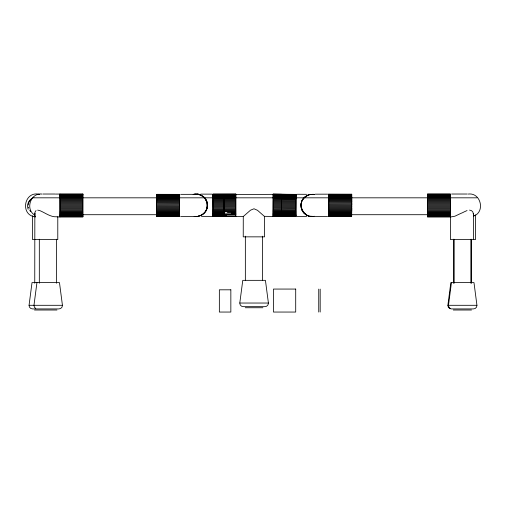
<?xml version="1.0" encoding="UTF-8"?>
<svg xmlns="http://www.w3.org/2000/svg" width="506" height="506" viewBox="0 0 506 506"><rect width="100%" height="100%" fill="white"/><g stroke="black" fill="none" stroke-linecap="round" stroke-linejoin="round"><path stroke-width="0.76" d="M156.607 206.138L156.588 207.264L179.567 207.302L179.649 216.593L156.658 216.53L156.607 207.561M156.607 206.853L156.588 208.175L179.567 208.213M179.567 207.302L179.681 194.374L156.696 194.329L156.626 200.648M235.897 216.315L212.899 216.372L212.792 203.886L212.862 194.133L235.853 194.114L235.878 194.627M235.853 215.645L235.853 194.114M273.025 216.195L273.158 194.14L296.168 194.544L273.145 194.348M279.919 216.233L296.042 216.378L273.031 216.328L296.023 216.505L296.143 194.266M351.733 206.79L351.651 216.435L328.66 216.41L328.71 194.196M351.74 204.633L351.74 203.912M328.773 207.169L351.759 207.213L351.765 204.43L351.765 202.59L328.78 202.552M179.573 206.378L156.588 206.34L156.696 196.815L156.727 197.644M200.958 215.158C204.949 213.355 207.599 209.041 207.397 204.664C208.681 202.514 201.173 193.001 206.024 199.49C208.137 202.957 208.105 207.568 205.955 211.008C204.816 212.862 203.127 214.367 201.154 215.284C200.414 215.98 196.859 216.163 199.402 215.923M351.733 208.187L351.708 211.249M351.619 197.372L351.683 194.215L351.74 201.843M156.727 214.019L156.658 216.53M351.651 197.523L351.683 196.714L351.733 200.578M205.562 211.388C208.181 207.441 207.656 199.661 202.742 196.511C201.496 195.588 200.06 194.924 198.548 194.57C196.258 194.329 196.72 194.026 198.738 194.443C201.47 195.063 203.931 196.752 205.493 199.073C211.154 209.971 202.248 217.662 194.051 216.347M314.428 216.264C309.217 217.713 303.303 214.304 301.601 209.199C300.665 206.562 300.773 203.583 301.899 201.015C302.152 199.598 305.706 196.138 304.125 197.789M311.456 216.587C303.379 216.631 297.914 204.55 303.328 198.624M328.679 194.576L328.704 194.171M29.057 305.301L32.023 282.607L59.474 282.607L62.434 305.301L62.01 307.167L60.657 308.515L58.797 308.926L32.694 308.926L30.834 308.515L29.481 307.167L29.057 305.301L62.434 305.301M239.793 303.037L242.772 280.343L265.429 280.343L268.408 303.037L267.978 304.903L266.624 306.25L264.752 306.661L243.449 306.661L241.577 306.25L240.217 304.903L239.793 303.037L268.408 303.037M447.873 305.301L450.84 282.607L473.977 282.607L476.943 305.301L476.519 307.167L475.166 308.515L473.306 308.926L451.51 308.926L449.651 308.515L448.303 307.167L447.873 305.301L476.943 305.301M312.752 216.505L313.865 216.448L309.058 216.125L306.491 215.05L304.264 213.368L301.696 209.522L300.912 204.962L302.057 200.484L304.922 196.853L307.268 195.354L309.919 194.487L314.542 194.57M301.152 207.745L301.146 203.115M28.178 205.012C28.336 201.622 30.695 198.485 33.902 197.384M469.555 210.098L471.529 210.66L472.851 211.951L473.363 214.025M36.938 282.607L33.972 305.301L34.395 307.167L35.749 308.515M451.441 282.607L448.48 305.301L448.904 307.167L450.258 308.515M156.696 194.329L156.759 197.504M351.645 216.454L351.6 214.449M36.021 210.547L35.009 212.109A13.314 0.892 90 0 1 34.844 213.228L34.75 283.246M310.842 194.348L307.465 195.392L303.594 198.156M243.247 216.543L250.489 210.205L253.999 208.769L257.51 210.319L264.493 216.448L264.594 236.852L243.241 236.852L243.278 216.517L224.12 216.543L224.12 194.816M474.23 215.36L473.559 215.879M304.593 197.258L308.774 194.797L307.066 195.531M195.961 194.171L194.842 194.361L196.897 194.184M196.1 216.404L194.974 216.479M197.764 216.404L198.675 216.226M311.316 194.386C304.372 194.728 319.501 194.279 312.253 194.361M312.385 216.6L313.315 216.536M467.063 210.547L463.654 212.109A13.314 13.282 -90 0 1 461.232 213.228L454.9 216.207L451.188 216.891M473.395 216.207C485.539 212.235 480.985 192.35 468.316 194.057M56.628 216.789C50.587 217.2 45.312 212.893 39.949 210.66L37.691 210.098M308.584 194.924L309.672 194.538M193.811 194.222L192.912 194.468L194.918 194.184L194 194.348M193.21 194.595L195.038 194.234M194.728 194.057C196.201 193.33 201.736 195.114 199.535 194.5M193.678 216.574L180.699 216.593M314.783 216.429L327.616 216.41M192.394 194.342L180.731 194.355M315.238 194.19L327.648 194.171M211.818 194.14L200.825 194.127M235.866 194.209L212.855 194.196L212.893 194.671M212.849 194.336L235.834 194.291M212.887 194.418L235.872 194.38M212.843 194.551L235.828 194.506M212.83 194.835L235.815 194.797M212.824 195.202L235.809 195.158M212.817 195.632L235.802 195.594M212.817 196.138L235.802 196.094M212.811 196.701L235.796 196.657M212.805 197.327L235.79 197.283M212.798 198.004L235.783 197.966M212.798 198.738L235.783 198.694M212.792 199.516L235.777 199.472M212.792 200.332L235.777 200.287M212.792 201.186L235.777 201.141M212.792 202.065L235.771 202.02M212.792 202.963L235.771 202.925M212.792 203.886L235.771 203.842M212.792 204.81L235.777 204.772M212.792 205.746L235.777 205.702M212.792 206.669L235.777 206.631M212.798 207.593L235.783 207.549M212.798 208.491L235.783 208.453M212.805 209.37L235.79 209.332M212.811 210.224L235.796 210.18M212.817 211.034L235.802 210.996M212.817 211.812L235.802 211.774M212.824 212.539L224.316 212.52M227.384 212.514L235.809 212.501M212.83 213.216L224.322 213.197M231.223 213.184L235.815 213.178M212.843 213.842L235.828 213.798M212.849 214.399L235.834 214.361M212.855 214.898L235.84 214.86M212.862 215.328L226.65 215.303M212.868 215.689L224.36 215.67M212.881 215.973L235.872 216.144M212.887 216.182L224.379 216.163M212.893 216.315L224.386 216.296M211.85 216.378L201.464 216.366M42.978 194.026L55.009 194.026M82.876 194.07L55.578 194.07M451.656 194.026L467.335 194.026M59.891 194.196L82.876 194.196M427.437 194.196L450.422 194.196M59.891 194.399L82.876 194.399M427.437 194.399L450.422 194.399M59.891 194.683L82.876 194.683M427.437 194.683L450.422 194.683M59.891 195.038L82.876 195.038M427.437 195.038L450.422 195.038M59.891 195.474L82.876 195.474M427.437 195.474L450.422 195.474M59.891 195.974L82.876 195.974M427.437 195.974L450.422 195.974M59.891 196.543L82.876 196.543M427.437 196.543L450.422 196.543M59.891 197.176L82.876 197.176M427.437 197.176L450.422 197.176M33.516 197.821L477.006 197.821M59.891 198.611L82.876 198.611M427.437 198.611L450.422 198.611M59.891 199.402L82.876 199.402M427.437 199.402L450.422 199.402M59.891 200.237L82.876 200.237M427.437 200.237L450.422 200.237M59.891 201.11L82.876 201.11M427.437 201.11L450.422 201.11M59.891 202.014L82.876 202.014M427.437 202.014L450.422 202.014M59.891 202.944L82.876 202.944M427.437 202.944L450.422 202.944M59.891 203.886L82.876 203.886M427.437 203.886L450.422 203.886M59.891 204.848L82.876 204.848M427.437 204.848L450.422 204.848M59.891 205.809L82.876 205.809M427.437 205.809L450.422 205.809M59.891 206.764L82.876 206.764M427.437 206.764L450.422 206.764M59.891 207.719L82.876 207.719M427.437 207.719L450.422 207.719M59.891 208.655L82.876 208.655M427.437 208.655L450.422 208.655M59.891 209.566L82.876 209.566M427.437 209.566L450.422 209.566M59.891 210.452L82.876 210.452M427.437 210.452L450.422 210.452M59.891 211.299L82.876 211.299M427.437 211.299L450.422 211.299M59.891 212.109L82.876 212.109M427.437 212.109L450.422 212.109M59.891 212.874L82.876 212.874M427.437 212.874L450.422 212.874M59.891 213.583L82.876 213.583M427.437 213.583L450.422 213.583M59.891 214.24L82.876 214.24M427.437 214.24L450.422 214.24M83.016 214.708L157.315 214.708M351.48 214.708L427.766 214.708M59.891 214.835L82.876 214.835M427.437 214.835L450.422 214.835M59.891 215.36L82.876 215.36M427.437 215.36L450.422 215.36M59.891 215.822L82.876 215.822M427.437 215.822L450.422 215.822M59.891 216.207L82.876 216.207M427.437 216.207L450.422 216.207M59.891 216.517L82.876 216.517M427.437 216.517L450.422 216.517M59.891 216.751L82.876 216.751M427.437 216.751L450.422 216.751M57.115 216.91L82.876 216.91L82.876 194.026M450.422 216.91L427.437 216.91L427.437 194.026L450.422 194.026L450.492 239.61L475.463 239.61L475.463 214.784M245.271 307.743L262.924 307.743M34.509 310.007L56.982 310.007M453.325 310.007L471.491 310.007M328.691 194.228L351.695 194.234M328.717 194.291L351.702 194.336M328.685 194.361L351.67 194.405M328.723 194.468L351.708 194.513M156.689 194.424L179.7 194.551L156.715 194.513M328.729 194.721L351.714 194.766M156.677 194.601L179.662 194.639M328.736 195.05L351.721 195.088M156.67 194.848L179.655 194.886M156.664 195.171L179.649 195.208M328.742 195.449L351.727 195.487M156.658 195.563L179.636 195.607M328.748 195.917L351.733 195.955M156.645 196.031L179.63 196.069M328.755 196.448L351.74 196.486M156.639 196.562L179.624 196.6M328.761 197.043L351.746 197.087M156.632 197.15L179.617 197.195M328.767 197.694L351.752 197.738M156.626 197.802L179.611 197.84M328.767 198.403L351.752 198.447M156.62 198.504L179.605 198.548M328.773 199.155L351.759 199.2M156.613 199.256L179.598 199.301M328.773 199.959L351.759 199.996M156.607 200.053L179.592 200.091M328.773 200.793L351.759 200.831L351.74 203.21M156.601 200.888L179.586 200.926M328.78 201.66L351.765 201.698M156.601 201.755L179.586 201.793M156.594 202.64L179.579 202.685M328.78 203.463L351.765 203.501M156.594 203.551L179.579 203.595M328.78 204.386L351.765 204.43M156.588 204.475L179.573 204.519M328.773 205.316L351.759 205.36M156.588 205.411L179.573 205.449M328.773 206.246L351.759 206.29M328.767 208.08L351.752 208.124M328.767 208.972L351.746 209.016M156.588 209.067L179.573 209.111M328.761 209.838L351.746 209.882M156.588 209.933L179.573 209.977M328.755 210.673L351.74 210.711M156.588 210.768L179.573 210.812M328.748 211.47L351.733 211.508M156.594 211.565L179.579 211.609M328.742 212.223L351.727 212.261M156.594 212.324L179.579 212.362M328.736 212.925L351.721 212.963M156.601 213.026L179.586 213.07M328.729 213.576L351.714 213.614M156.601 213.684L179.586 213.722M328.723 214.165L351.708 214.209M156.607 214.278L179.592 214.316M328.717 214.696L351.702 214.74M156.613 214.81L179.598 214.854M328.71 215.158L351.695 215.202M156.62 215.278L179.605 215.316M328.704 215.556L351.683 215.594M328.691 215.879L351.676 215.917M156.626 215.676L179.611 215.714M328.685 216.125L351.67 216.17M156.632 216.005L179.617 216.043M351.664 216.34L328.66 216.41M156.639 216.258L179.624 216.296M156.677 216.366L179.662 216.404L156.645 216.435M297.186 194.272L306.63 194.317M273.17 194.152L296.162 194.374M273.132 194.563L296.118 194.69M273.126 194.854L296.111 194.981M273.12 195.221L296.099 195.348M273.107 195.658L296.092 195.784M273.101 196.164L296.08 196.29M273.088 196.733L296.073 196.859M273.082 197.359L296.067 197.485M273.069 198.042L296.054 198.169M273.063 198.776L296.048 198.902M273.05 199.554L296.035 199.68M273.044 200.37L296.029 200.496M273.038 201.224L296.023 201.35M273.031 202.109L296.016 202.236M273.025 203.014L296.01 203.14M273.019 203.931L296.004 204.057M273.012 204.86L295.997 204.987M273.006 205.79L295.991 205.917M273 206.72L295.985 206.846M273 207.637L295.985 207.764M272.993 208.535L295.978 208.662M272.993 209.414L295.978 209.541M272.993 210.262L295.978 210.388M272.993 211.078L295.972 211.204M272.993 211.85L295.972 211.976M272.993 212.577L295.978 212.703M272.993 213.254L295.978 213.38M272.993 213.867L295.978 213.994M273 214.43L295.985 214.557M273 214.923L295.985 215.05M273.006 215.347L295.991 215.474M275.308 215.72L295.997 215.834M273.019 215.986L296.004 216.113M297.079 216.511L306.623 216.555M41.992 194.057C30.385 192.476 24.819 209.927 35.192 215.36M35.401 216.91C19.57 215.183 24.18 190.3 39.576 194.367M313.625 194.399L312.702 194.304M303.018 198.89L302.499 199.668M301.677 201.331L301.374 202.217M301.386 208.643L302.076 210.369M302.525 211.185L303.043 211.963M303.625 212.691L307.313 215.48M35.35 216.751L34.06 216.207M200.224 194.665L204.304 197.296M198.434 194.152L197.517 194.013M30.651 211.571L29.727 210.464M264.391 216.328L281.589 216.543L281.589 195.986M35.218 214.24L34.844 213.228M28.323 207.169L28.488 207.871M273.177 194.247L273.189 194.658M473.433 213.424L473.433 239.61M471.25 239.224L471.25 283.246M470.991 239.224L470.991 283.246M454.027 239.224L454.027 283.246M453.774 239.224L453.774 283.246M320.178 289.109L320.178 312.05M318.742 289.109L318.742 312.05M281.589 195.139L281.589 194.304L224.12 194.576M262.487 236.175L262.487 280.191M245.353 236.175L245.353 280.191M59.891 194.026L59.891 216.985M57.785 216.606L57.785 239.61L32.567 239.61L32.567 215.733M56.539 239.224L56.539 283.246M39.323 239.224L39.323 283.246M28.172 209.256A8.621 8.621 0 0 1 28.323 202.666M28.652 201.989A8.621 8.621 0 0 1 31.119 199.187M295.706 289.065L273.468 289.065L273.468 312.05L295.706 312.05L295.706 289.065M230.844 289.811L219.351 289.811L219.351 312.05L230.844 312.05L230.844 289.811"/></g></svg>
